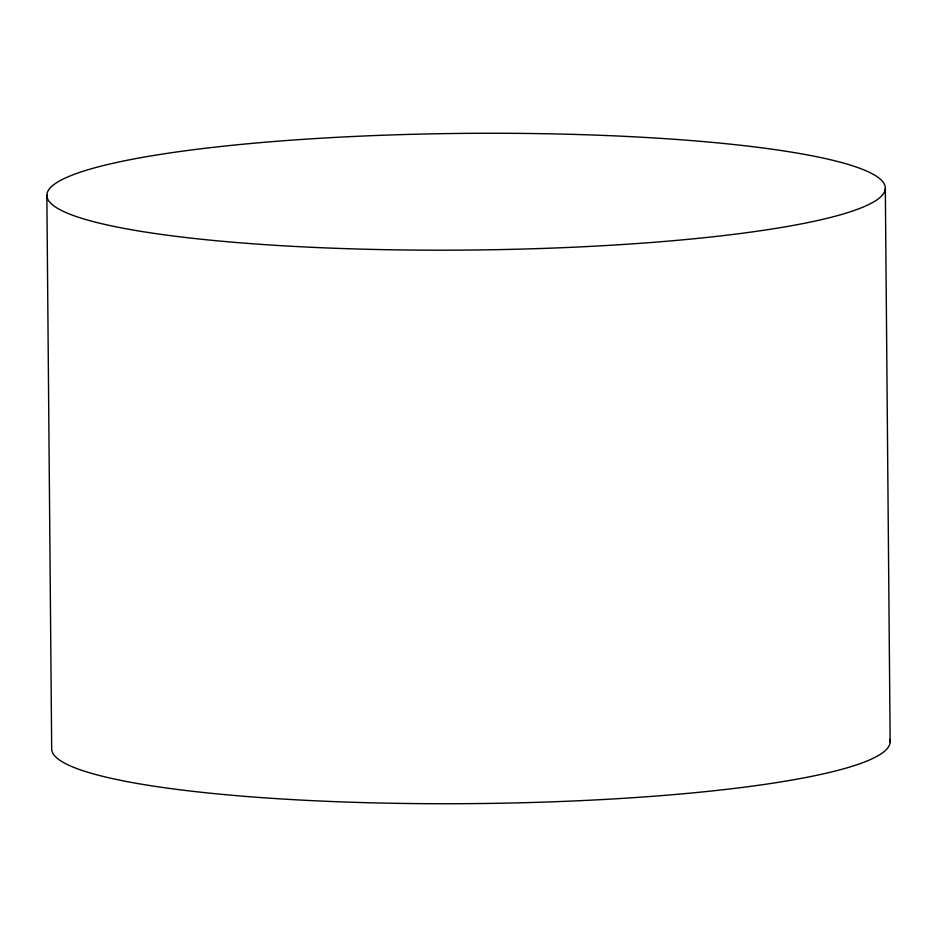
<?xml version="1.0" encoding="UTF-8"?>
<svg xmlns="http://www.w3.org/2000/svg" width="937" height="937" viewBox="0 0 937 937"><rect width="100%" height="100%" fill="white"/><g stroke="black" fill="none" stroke-linecap="round" stroke-linejoin="round"><path stroke-width="1.41" d="M885.324 188.548A419.261 58.352 -0.5 0 1 253.915 243.866A419.261 58.352 -0.5 0 1 259.022 142.752A419.261 58.352 -0.5 0 1 885.324 188.548L890.15 742.104M46.85 194.896L51.676 748.452A419.261 58.352 -0.5 0 0 477.94 803.559A419.261 58.352 -0.5 0 0 889.81 739.328"/></g></svg>
